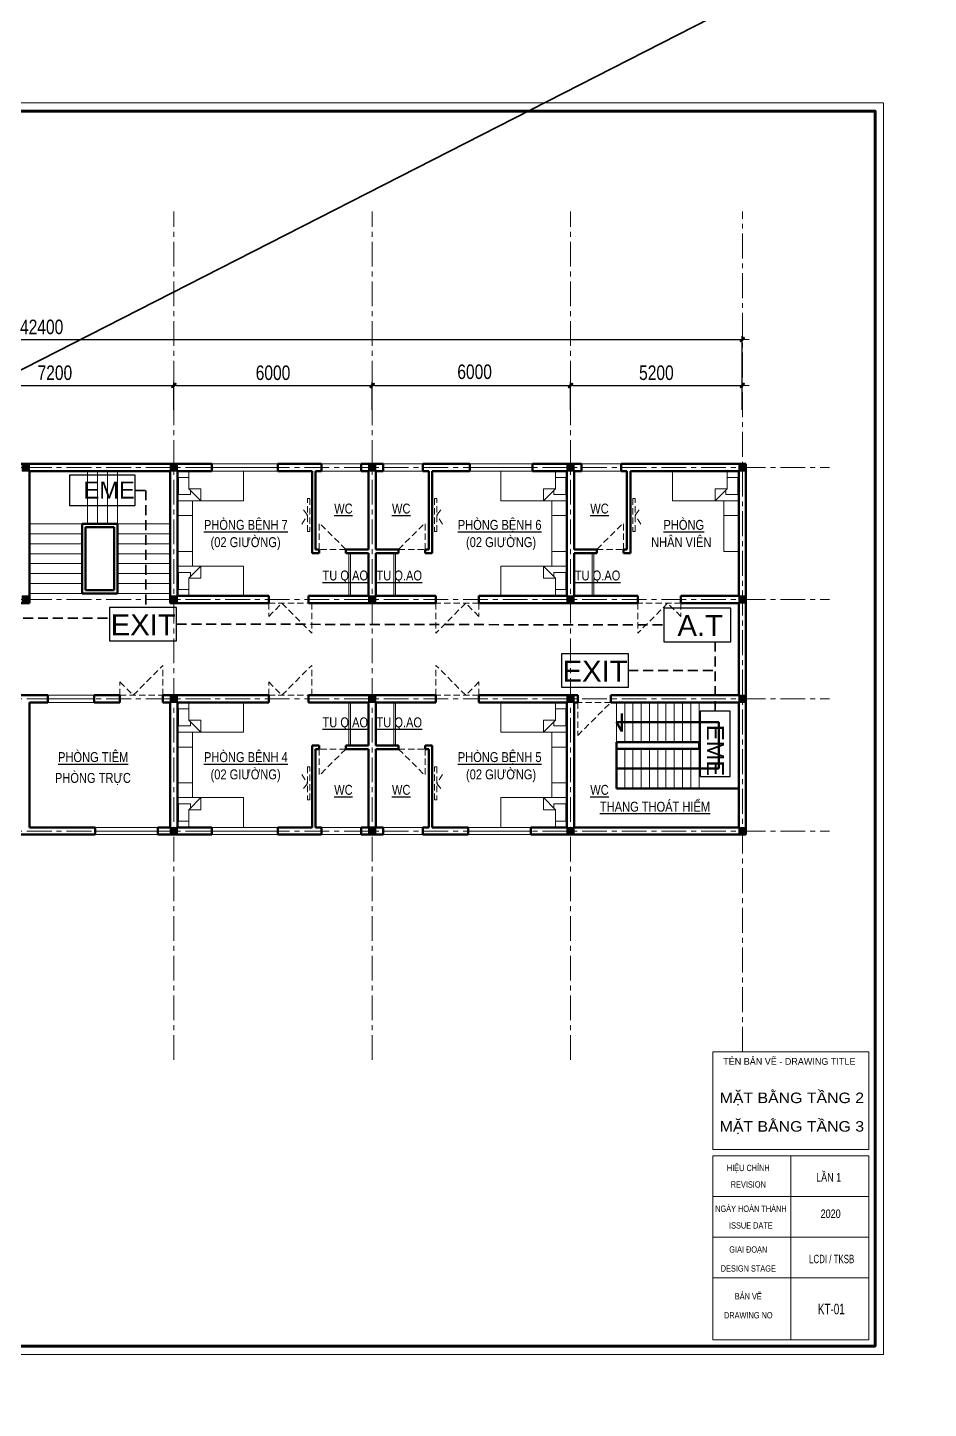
# Model space of a CAD drawing. Header units: millimetres. Extents: x 1109421 to 1726579, y -247837 to 144927.
# Drawn here: x 1330769 to 1358024, y -5408 to 36362 of the extents above; entities that cross this region are included whole.
import ezdxf
from ezdxf.enums import TextEntityAlignment as Align

# ---------------------------------------------------------------- set-up
doc = ezdxf.new("R2010")
doc.units = ezdxf.units.MM
doc.header["$LTSCALE"] = 600
doc.header["$MEASUREMENT"] = 0
for name, pattern in [('00_Hidden', [2.4, 1.6, -0.8]), ('CENTER', [2, 1.25, -0.25, 0.25, -0.25]), ('DASHED', [0.75, 0.5, -0.25])]:
    doc.linetypes.add(name, pattern=pattern)
doc.layers.get('0').update_dxf_attribs({"lineweight": 0})
doc.layers.get('Defpoints').update_dxf_attribs({"lineweight": 0})
for name, color, linetype, lineweight in [('cat1', 30, 'Continuous', 50), ('cot', 40, 'Continuous', 13), ('dim', 144, 'Continuous', 13), ('Khungten_LCDI', 7, 'Continuous', 25), ('LC Net thay', 7, 'Continuous', 25), ('LC Text1', 3, 'Continuous', 20), ('LC Text2', 7, 'Continuous', 25), ('Noi that', 35, 'Continuous', 9), ('PCCC - CHUA CHAY - ONG D80', 30, 'Continuous', 35), ('PCCC - EXIT - THIET BI', 5, 'Continuous', 30), ('PCCC-ATTOMAT', 3, 'Continuous', 30), ('PCCC-BAO CHAY - DAY', 3, 'DASHED', 35), ('thay1', 63, 'Continuous', 18), ('truc', 76, 'CENTER', 9)]:
    doc.layers.add(name, color=color, linetype=linetype, lineweight=lineweight)
doc.styles.add('chu theo TCVN', font='arial.ttf')
doc.styles.add('HOATBIF', font='hoatbif.shx', dxfattribs={"width": 0.8})
doc.styles.add('Khungten', font='VHAVAN.TTF', dxfattribs={"width": 0.9, "height": 5000})
doc.styles.add('T2', font='VHARIAL.TTF', dxfattribs={"width": 0.8})
doc.styles.add('Title', font='VHBLACK.TTF')
doc.dimstyles.new('1-200', dxfattribs={"dimscale": 200, "dimtxt": 2.5, "dimasz": 0.35, "dimexe": 0.5, "dimexo": 0, "dimgap": 0.8, "dimtad": 1, "dimdec": 0, "dimzin": 0, "dimdsep": 46, "dimtxsty": 'HOATBIF', "dimblk1": 'DOT', "dimblk2": 'DOT', "dimsah": 1, "dimcen": -1, "dimdle": 1, "dimclrd": 256, "dimclre": 256, "dimclrt": 4, "dimadec": 3, "dimazin": 2, "dimtfac": 0.333333, "dimtdec": 0, "dimtix": 1, "dimtmove": 2, "dimatfit": 3, "dimldrblk": 'DOT', "dimfxl": 1, "dimtvp": 0.833333, "dimtolj": 1, "dimtzin": 0, "dimarcsym": 0})

# ---------------------------------------------------------------- blocks, each defined once
blk = doc.blocks.new('c330x450')
at = {"layer": 'cot', "ltscale": 2}
h = blk.add_hatch(color=256, dxfattribs=at)
h.dxf.hatch_style = 1
h.paths.add_polyline_path([(897343, 22412), (897563, 22412), (897563, 22632), (897343, 22632)])
blk.add_lwpolyline([(897343, 22412), (897563, 22412), (897563, 22632), (897343, 22632)], close=True, dxfattribs=at)
blk = doc.blocks.new('DOT')
at = {"layer": 'dim'}
for p, q in [((-3, 0), (3, 0)), ((-1, -1), (1, 1))]:
    blk.add_line(p, q, dxfattribs=at)
blk.add_lwpolyline([(0.5, 1), (-1, -0.5), (-0.5, -1), (1, 0.5)], close=True, dxfattribs=at)
blk = doc.blocks.new('*D468')
at = {"layer": 'Defpoints', "color": 0, "transparency": 16777216}
for p in [(1352394, 26925), (1309994, 26069), (1352394, 24800)]:
    blk.add_point(p, dxfattribs=at)
at = {"layer": 'dim', "lineweight": -2, "transparency": 16777216}
for p, q in [((1309994, 26069), (1309994, 27025)), ((1310064, 26925), (1352324, 26925)), ((1352394, 24800), (1352394, 27025))]:
    blk.add_line(p, q, dxfattribs=at)
at = {"layer": 'dim', "lineweight": -2, "transparency": 16777216, "xscale": 70, "yscale": 70, "zscale": 70, "rotation": 180}
blk.add_blockref('DOT', (1309994, 26925), dxfattribs=at)
at = {"layer": 'dim', "lineweight": -2, "transparency": 16777216, "xscale": 70, "yscale": 70, "zscale": 70}
blk.add_blockref('DOT', (1352394, 26925), dxfattribs=at)
at = {"layer": 'dim', "color": 4, "transparency": 16777216, "insert": (1331194, 27305), "char_height": 440, "attachment_point": 5, "style": 'HOATBIF'}
blk.add_mtext('\\A1;42400', dxfattribs=at)
blk = doc.blocks.new('_Dot')
at = {"color": 0, "linetype": 'ByBlock', "lineweight": -2}
blk.add_line((-0.5, 0), (-1, 0), dxfattribs=at)
at = {"color": 0, "linetype": 'ByBlock', "const_width": 0.5}
blk.add_lwpolyline([(-0.25, 0, 1), (0.25, 0, 1)], format="xyb", close=True, dxfattribs=at)
blk = doc.blocks.new('*D461')
at = {"layer": 'Defpoints', "color": 0, "transparency": 16777216}
for p in [(1335194, 25539), (1327994, 24800), (1335194, 24800)]:
    blk.add_point(p, dxfattribs=at)
at = {"layer": 'dim', "lineweight": -2, "transparency": 16777216}
for p, q in [((1327994, 24800), (1327994, 25639)), ((1328064, 25539), (1335124, 25539)), ((1335194, 24800), (1335194, 25639))]:
    blk.add_line(p, q, dxfattribs=at)
at = {"layer": 'dim', "lineweight": -2, "transparency": 16777216, "xscale": 70, "yscale": 70, "zscale": 70, "rotation": 180}
blk.add_blockref('DOT', (1327994, 25539), dxfattribs=at)
at = {"layer": 'dim', "lineweight": -2, "transparency": 16777216, "xscale": 70, "yscale": 70, "zscale": 70}
blk.add_blockref('DOT', (1335194, 25539), dxfattribs=at)
at = {"layer": 'dim', "color": 4, "transparency": 16777216, "insert": (1331594, 25919), "char_height": 440, "attachment_point": 5, "style": 'HOATBIF'}
blk.add_mtext('\\A1;7200', dxfattribs=at)
blk = doc.blocks.new('*D462')
at = {"layer": 'Defpoints', "color": 0, "transparency": 16777216}
for p in [(1341194, 25539), (1335194, 24800), (1341194, 24800)]:
    blk.add_point(p, dxfattribs=at)
at = {"layer": 'dim', "lineweight": -2, "transparency": 16777216}
for p, q in [((1335194, 24800), (1335194, 25639)), ((1335264, 25539), (1341124, 25539)), ((1341194, 24800), (1341194, 25639))]:
    blk.add_line(p, q, dxfattribs=at)
at = {"layer": 'dim', "lineweight": -2, "transparency": 16777216, "xscale": 70, "yscale": 70, "zscale": 70, "rotation": 180}
blk.add_blockref('DOT', (1335194, 25539), dxfattribs=at)
at = {"layer": 'dim', "lineweight": -2, "transparency": 16777216, "xscale": 70, "yscale": 70, "zscale": 70}
blk.add_blockref('DOT', (1341194, 25539), dxfattribs=at)
at = {"layer": 'dim', "color": 4, "transparency": 16777216, "insert": (1338194, 25919), "char_height": 440, "attachment_point": 5, "style": 'HOATBIF'}
blk.add_mtext('\\A1;6000', dxfattribs=at)
blk = doc.blocks.new('*D463')
at = {"layer": 'Defpoints', "color": 0, "transparency": 16777216}
for p in [(1347194, 25539), (1341194, 24800), (1347194, 24800)]:
    blk.add_point(p, dxfattribs=at)
at = {"layer": 'dim', "lineweight": -2, "transparency": 16777216}
for p, q in [((1341194, 24800), (1341194, 25639)), ((1341264, 25539), (1347124, 25539)), ((1347194, 24800), (1347194, 25639))]:
    blk.add_line(p, q, dxfattribs=at)
at = {"layer": 'dim', "lineweight": -2, "transparency": 16777216, "xscale": 70, "yscale": 70, "zscale": 70, "rotation": 180}
blk.add_blockref('DOT', (1341194, 25539), dxfattribs=at)
at = {"layer": 'dim', "lineweight": -2, "transparency": 16777216, "xscale": 70, "yscale": 70, "zscale": 70}
blk.add_blockref('DOT', (1347194, 25539), dxfattribs=at)
at = {"layer": 'dim', "color": 4, "transparency": 16777216, "insert": (1344294, 25949), "char_height": 440, "attachment_point": 5, "style": 'HOATBIF'}
blk.add_mtext('\\A1;6000', dxfattribs=at)
blk = doc.blocks.new('*D464')
at = {"layer": 'Defpoints', "color": 0, "transparency": 16777216}
for p in [(1352394, 25539), (1347194, 24800), (1352394, 24800)]:
    blk.add_point(p, dxfattribs=at)
at = {"layer": 'dim', "lineweight": -2, "transparency": 16777216}
for p, q in [((1347194, 24800), (1347194, 25639)), ((1347264, 25539), (1352324, 25539)), ((1352394, 24800), (1352394, 25639))]:
    blk.add_line(p, q, dxfattribs=at)
at = {"layer": 'dim', "lineweight": -2, "transparency": 16777216, "xscale": 70, "yscale": 70, "zscale": 70, "rotation": 180}
blk.add_blockref('DOT', (1347194, 25539), dxfattribs=at)
at = {"layer": 'dim', "lineweight": -2, "transparency": 16777216, "xscale": 70, "yscale": 70, "zscale": 70}
blk.add_blockref('DOT', (1352394, 25539), dxfattribs=at)
at = {"layer": 'dim', "color": 4, "transparency": 16777216, "insert": (1349794, 25919), "char_height": 440, "attachment_point": 5, "style": 'HOATBIF'}
blk.add_mtext('\\A1;5200', dxfattribs=at)
blk = doc.blocks.new('d1300')
at = {"layer": 'Noi that', "linetype": '00_Hidden', "ltscale": 0.2}
for p, q in [((898202, 20687), (899102, 21587)), ((899102, 20687), (899102, 21587)), ((897802, 20687), (897802, 21087)), ((897802, 21087), (898202, 20687)), ((897802, 20687), (899102, 20687))]:
    blk.add_line(p, q, dxfattribs=at)
blk = doc.blocks.new('gg')
at = {"layer": 'Noi that'}
for p, q in [((-535, 710), (-900, 710)), ((-900, 710), (-535, 346)), ((-535, 346), (-535, 710)), ((-708, 29), (-708, 393)), ((-708, 393), (-583, 393)), ((-192, 29), (-708, 29)), ((0, 346), (-535, 346)), ((-192, 345), (-192, 29))]:
    blk.add_line(p, q, dxfattribs=at)
for points in [[(0, 2000), (0, 0), (-900, 0), (-900, 2000)], [(-1350, 450), (-1350, 0), (-900, 0), (-900, 450)]]:
    blk.add_lwpolyline(points, close=True, dxfattribs=at)
blk = doc.blocks.new('lcdi fix')
at = {"layer": 'Defpoints', "lineweight": 0}
blk.add_lwpolyline([(-1200, -14850), (-1200, 14850), (40800, 14850), (40800, -14850)], close=True, dxfattribs=at)
at = {"layer": 'Khungten_LCDI', "color": 5, "lineweight": 25}
blk.add_line((40600, -14650), (40600, 14650), dxfattribs=at)
at = {"layer": 'Khungten_LCDI', "color": 9, "lineweight": 15}
for p, q in [((38600, -10133), (38600, -14500)), ((40450, -11100), (36750, -11100)), ((40450, -12067), (36750, -12067)), ((40450, -13033), (36750, -13033))]:
    blk.add_line(p, q, dxfattribs=at)
at = {"layer": 'Khungten_LCDI', "color": 5, "lineweight": 60}
blk.add_lwpolyline([(0, -14650), (0, 14650), (40600, 14650), (40600, -14650)], close=True, dxfattribs=at)
at = {"layer": 'Khungten_LCDI', "color": 9, "lineweight": 15}
for points in [[(36750, -9983), (40450, -9983), (40450, -7667), (36750, -7667)], [(36750, -14500), (40450, -14500), (40450, -10133), (36750, -10133)]]:
    blk.add_lwpolyline(points, close=True, dxfattribs=at)
at = {"color": 7, "style": 'Khungten'}
blk.add_text('tªn b¶n vÏ - drawing title', height=160, dxfattribs=at).set_placement((38566, -7977), align=Align.CENTER)
at = {"color": 7}
for s, height, style, width, p in [('hiÖu chØnh', 150, 'Khungten', 0.8, (37592, -10499)), ('revision', 150, 'Khungten', 0.8, (37592, -10891)), ('ngµy hoµn thµnh', 150, 'Khungten', 0.8, (37654, -11466)), ('issue date', 150, 'Khungten', 0.8, (37654, -11862)), ('giai ®o¹n', 150, 'Khungten', 0.8, (37592, -12433)), ('design stage', 150, 'Khungten', 0.8, (37592, -12883)), ('lcdi / tksb', 200, 'Title', 0.7, (39571, -12684)), ('b¶n vÏ', 150, 'Khungten', 0.8, (37592, -13544)), ('drawing nO', 150, 'Khungten', 0.8, (37592, -13994))]:
    blk.add_text(s, height=height, dxfattribs=dict(at, style=style, width=width)).set_placement(p, align=Align.CENTER)
at = {"color": 7, "style": 'Khungten', "width": 0.8}
for tag, p in [('REVISION', (39499, -10746)), ('NGAYHT', (39546, -11609))]:
    blk.add_attdef(tag, text='', height=200, dxfattribs=at).set_placement(p, align=Align.CENTER)
at = {"layer": 'LC Text1', "style": 'Title', "width": 1.485915}
for tag, p, p2 in [('TENBANVE1', (36913, -8886), (40339, -8886)), ('TENBANVE2', (36913, -9562), (40339, -9562))]:
    blk.add_attdef(tag, text='', height=250, dxfattribs=at).set_placement(p, p2, align=Align.FIT)
at = {"layer": 'LC Text1', "style": 'Title', "width": 0.7}
blk.add_attdef('SOBANVE', text='', height=250, dxfattribs=at).set_placement((39562, -13896), align=Align.CENTER)
blk = doc.blocks.new('fgfgfgfff')
at = {"layer": 'Noi that', "linetype": '00_Hidden', "ltscale": 0.2}
for p, q in [((898302, 20787), (899102, 21587)), ((899102, 20787), (899102, 21587)), ((898302, 20787), (899102, 20787))]:
    blk.add_line(p, q, dxfattribs=at)
blk = doc.blocks.new('dđfdđ')
at = {"layer": 'Noi that', "linetype": '00_Hidden', "ltscale": 0.2}
for p, q in [((899079, 22200), (899251, 21927)), ((899251, 21927), (899121, 21758))]:
    blk.add_line(p, q, dxfattribs=at)
blk.add_lwpolyline([(899251, 21427), (899321, 21427), (899321, 22427), (899251, 22427)], close=True, dxfattribs=at)
blk = doc.blocks.new('ATTOMAT TANG')
at = {"layer": 'PCCC-ATTOMAT'}
blk.add_lwpolyline([(0, 2.88), (0, 0), (5.76, 0), (5.76, 2.88)], close=True, dxfattribs=at)
at = {"layer": 'PCCC-ATTOMAT', "style": 'chu theo TCVN'}
blk.add_text('A.T', height=1.8, dxfattribs=at).set_placement((1.18, 0.5))

msp = doc.modelspace()

# ---------------------------------------------------------------- linework, layer by layer
at = {"layer": 'cat1'}
for p, q in [((1338339.2, 23168.2), (1338339.2, 22948.2)), ((1339664.3, 23168.2), (1338339.2, 23168.2)), ((1339664.3, 23168.2), (1339664.3, 22948.2)), ((1340864.3, 23168.2), (1340864.3, 22948.2)), ((1341524.3, 23168.2), (1340864.3, 23168.2)), ((1341524.3, 23168.2), (1341524.3, 22948.2)), ((1344149.3, 23168.2), (1342724.3, 23168.2)), ((1342724.3, 23168.2), (1342724.3, 22948.2)), ((1344149.3, 23168.2), (1344149.3, 22948.2)), ((1347084.3, 23168.2), (1346049.3, 23168.2)), ((1346049.3, 23168.2), (1346049.3, 22948.2)), ((1347304.3, 23168.2), (1347084.3, 23168.2)), ((1347524.3, 23168.2), (1347304.3, 23168.2)), ((1347524.3, 23168.2), (1347524.3, 22948.2)), ((1352504.3, 23168.2), (1348724.3, 23168.2)), ((1348724.3, 23168.2), (1348724.3, 22948.2)), ((1352504.3, 11948.2), (1352504.3, 23168.2)), ((1330824.3, 18948.2), (1330824.3, 22948.2)), ((1335084.3, 18948.2), (1335084.3, 22948.2)), ((1335304.3, 19168.2), (1335304.3, 22948.2)), ((1335304.3, 19168.2), (1335304.3, 22948.2)), ((1336339.3, 22948.2), (1335304.3, 22948.2)), ((1339374.3, 22948.2), (1338339.2, 22948.2)), ((1339374.3, 20468.2), (1339374.3, 22948.2)), ((1339484.3, 20578.2), (1339484.3, 22948.2)), ((1339664.3, 22948.2), (1339484.3, 22948.2)), ((1341084.3, 22948.2), (1340864.3, 22948.2)), ((1341084.3, 20578.2), (1341084.3, 22948.2)), ((1341524.3, 22948.2), (1341304.3, 22948.2)), ((1341304.3, 20578.2), (1341304.3, 22948.2)), ((1342904.3, 22948.2), (1342724.3, 22948.2)), ((1342904.3, 20578.2), (1342904.3, 22948.2)), ((1344149.3, 22948.2), (1343014.3, 22948.2)), ((1343014.3, 20468.2), (1343014.3, 22948.2)), ((1347084.3, 22948.2), (1346049.3, 22948.2)), ((1347084.3, 19168.2), (1347084.3, 22948.2)), ((1347304.3, 22948.2), (1347524.3, 22948.2)), ((1347304.3, 22948.2), (1347304.3, 20578.2)), ((1348724.3, 22948.2), (1348904.3, 22948.2)), ((1348904.3, 20578.2), (1348904.3, 22948.2)), ((1349014.3, 20468.2), (1349014.3, 22948.2)), ((1349014.3, 22948.2), (1352284.3, 22948.2)), ((1352284.3, 19168.2), (1352284.3, 22948.2)), ((1332424.3, 19248.2), (1332424.3, 21348.2)), ((1332424.3, 21348.2), (1333484.3, 21348.2)), ((1333484.3, 19248.2), (1333484.3, 21348.2)), ((1332524.3, 21248.2), (1333384.3, 21248.2)), ((1332524.3, 19348.2), (1332524.3, 21248.2)), ((1333384.3, 19348.2), (1333384.3, 21248.2)), ((1339374.3, 20468.2), (1339594.3, 20468.2)), ((1339484.3, 20578.2), (1339594.3, 20578.2)), ((1339594.3, 20468.2), (1339594.3, 20578.2)), ((1340394.3, 20468.2), (1340394.3, 20578.2)), ((1340394.3, 20578.2), (1341084.3, 20578.2)), ((1340394.3, 20468.2), (1341084.3, 20468.2)), ((1341084.3, 19168.2), (1341084.3, 20468.2)), ((1341994.3, 20578.2), (1341304.3, 20578.2)), ((1341304.3, 19168.2), (1341304.3, 20468.2)), ((1341994.3, 20468.2), (1341304.3, 20468.2)), ((1341994.3, 20468.2), (1341994.3, 20578.2)), ((1342904.3, 20578.2), (1342794.3, 20578.2)), ((1342794.3, 20468.2), (1342794.3, 20578.2)), ((1343014.3, 20468.2), (1342794.3, 20468.2)), ((1347994.3, 20578.2), (1347304.3, 20578.2)), ((1347994.3, 20468.2), (1347304.3, 20468.2)), ((1347304.3, 20468.2), (1347304.3, 19168.2)), ((1347994.3, 20468.2), (1347994.3, 20578.2)), ((1348904.3, 20578.2), (1348794.3, 20578.2)), ((1348794.3, 20468.2), (1348794.3, 20578.2)), ((1349014.3, 20468.2), (1348794.3, 20468.2)), ((1332424.3, 19248.2), (1333484.3, 19248.2)), ((1332524.3, 19348.2), (1333384.3, 19348.2)), ((1330202.5, 18948.2), (1330824.3, 18948.2)), ((1335084.3, 18948.2), (1335304.3, 18948.2)), ((1338064.3, 19168.2), (1335304.3, 19168.2)), ((1338064.3, 18948.2), (1335304.3, 18948.2)), ((1338064.3, 18948.2), (1338064.3, 19168.2)), ((1339264.3, 19168.2), (1339264.3, 18948.2)), ((1339264.3, 19168.2), (1341084.3, 19168.2)), ((1339264.3, 18948.2), (1343124.3, 18948.2)), ((1341304.3, 19168.2), (1343124.3, 19168.2)), ((1343124.3, 19168.2), (1343124.3, 18948.2)), ((1344424.3, 19168.2), (1344424.3, 18948.2)), ((1347084.3, 19168.2), (1344424.3, 19168.2)), ((1349234.3, 18948.2), (1344424.3, 18948.2)), ((1349234.3, 19168.2), (1347304.3, 19168.2)), ((1349234.3, 19168.2), (1349234.3, 18948.2)), ((1350534.3, 19168.2), (1350534.3, 18948.2)), ((1350534.3, 19168.2), (1352284.3, 19168.2)), ((1352284.3, 18948.2), (1350534.3, 18948.2)), ((1352284.3, 16168.2), (1352284.3, 18948.2)), ((1329624.3, 16168.2), (1331382.4, 16168.2)), ((1330824.3, 12168.2), (1330824.3, 15948.2)), ((1330824.3, 15948.2), (1331382.4, 15948.2)), ((1331382.4, 16168.2), (1331382.4, 15948.2)), ((1332782.4, 16168.2), (1332782.4, 15948.2)), ((1332782.4, 16168.2), (1333564.3, 16168.2)), ((1332782.4, 15948.2), (1333564.3, 15948.2)), ((1333564.3, 15948.2), (1333564.3, 16168.2)), ((1334864.3, 15948.2), (1334864.3, 16168.2)), ((1334864.3, 16168.2), (1335304.3, 16168.2)), ((1334864.3, 15948.2), (1335084.3, 15948.2)), ((1335084.3, 12168.2), (1335084.3, 15948.2)), ((1338064.3, 16168.2), (1335304.3, 16168.2)), ((1335304.3, 12168.2), (1335304.3, 15948.2)), ((1335304.3, 12168.2), (1335304.3, 15948.2)), ((1338064.3, 15948.2), (1335304.3, 15948.2)), ((1338064.3, 16168.2), (1338064.3, 15948.2)), ((1343124.3, 16168.2), (1339264.3, 16168.2)), ((1339264.3, 15948.2), (1339264.3, 16168.2)), ((1341084.3, 15948.2), (1339264.3, 15948.2)), ((1341084.3, 15948.2), (1341084.3, 14648.2)), ((1343124.3, 15948.2), (1341304.3, 15948.2)), ((1341304.3, 15948.2), (1341304.3, 14648.2)), ((1343124.3, 16168.2), (1343124.3, 15948.2)), ((1344424.3, 15948.2), (1344424.3, 16168.2)), ((1347414.3, 16168.2), (1344424.3, 16168.2)), ((1347084.3, 15948.2), (1344424.3, 15948.2)), ((1347084.3, 12168.2), (1347084.3, 15948.2)), ((1347304.3, 12168.2), (1347304.3, 15948.2)), ((1347414.3, 15948.2), (1347304.3, 15948.2)), ((1347414.3, 15948.2), (1347414.3, 16168.2)), ((1348414.3, 15948.2), (1348414.3, 16168.2)), ((1352284.3, 16168.2), (1348414.3, 16168.2)), ((1352284.3, 15948.2), (1348414.3, 15948.2)), ((1352284.3, 12168.2), (1352284.3, 15948.2)), ((1348745.1, 15072.4), (1348745.1, 15609.5)), ((1348584.3, 15348.2), (1351684.3, 15348.2)), ((1348584.3, 15348.2), (1348745.1, 15072.4)), ((1351684.3, 13948.2), (1351684.3, 15348.2)), ((1339374.3, 14648.2), (1339594.3, 14648.2)), ((1339374.3, 14648.2), (1339374.3, 12168.2)), ((1339594.3, 14648.2), (1339594.3, 14538.2)), ((1340394.3, 14648.2), (1340394.3, 14538.2)), ((1340394.3, 14648.2), (1341084.3, 14648.2)), ((1341994.3, 14648.2), (1341304.3, 14648.2)), ((1341994.3, 14648.2), (1341994.3, 14538.2)), ((1343014.3, 14648.2), (1342794.3, 14648.2)), ((1342794.3, 14648.2), (1342794.3, 14538.2)), ((1343014.3, 14648.2), (1343014.3, 12168.2)), ((1351084.3, 14748.2), (1348584.3, 14748.2)), ((1348584.3, 14748.2), (1348584.3, 14548.2)), ((1351084.3, 14548.2), (1351084.3, 14748.2)), ((1339484.3, 14538.2), (1339594.3, 14538.2)), ((1339484.3, 14538.2), (1339484.3, 12168.2)), ((1340394.3, 14538.2), (1341084.3, 14538.2)), ((1341084.3, 14538.2), (1341084.3, 12168.2)), ((1341994.3, 14538.2), (1341304.3, 14538.2)), ((1341304.3, 14538.2), (1341304.3, 12168.2)), ((1342904.3, 14538.2), (1342794.3, 14538.2)), ((1342904.3, 14538.2), (1342904.3, 12168.2)), ((1351084.3, 14548.2), (1348584.3, 14548.2)), ((1348584.3, 14548.2), (1348584.3, 13348.2)), ((1348584.3, 13948.2), (1351684.3, 13948.2)), ((1352284.3, 13348.2), (1348584.3, 13348.2)), ((1332812.4, 12168.2), (1332812.4, 11948.2)), ((1334712.4, 12168.2), (1334712.4, 11948.2)), ((1336339.3, 12168.2), (1335304.3, 12168.2)), ((1336339.3, 12168.2), (1336339.3, 11948.2)), ((1338339.2, 12168.2), (1338339.2, 11948.2)), ((1339374.3, 12168.2), (1338339.2, 12168.2)), ((1339664.3, 12168.2), (1339484.3, 12168.2)), ((1339664.3, 11948.2), (1339664.3, 12168.2)), ((1340864.3, 11948.2), (1340864.3, 12168.2)), ((1340864.3, 12168.2), (1341524.3, 12168.2)), ((1341524.3, 11948.2), (1341524.3, 12168.2)), ((1342724.3, 11948.2), (1342724.3, 12168.2)), ((1342904.3, 12168.2), (1342724.3, 12168.2)), ((1344099.3, 12168.2), (1343014.3, 12168.2)), ((1344099.3, 12168.2), (1344099.3, 11948.2)), ((1347084.3, 12168.2), (1345999.3, 12168.2)), ((1345999.3, 12168.2), (1345999.3, 11948.2)), ((1352284.3, 12168.2), (1347304.3, 12168.2)), ((1336339.3, 11948.2), (1334712.4, 11948.2)), ((1339664.3, 11948.2), (1338339.2, 11948.2)), ((1340864.3, 11948.2), (1341524.3, 11948.2)), ((1344099.3, 11948.2), (1342724.3, 11948.2)), ((1352504.3, 11948.2), (1345999.3, 11948.2))]:
    msp.add_line(p, q, dxfattribs=at)
for points in [[(1326849.3, 22948.2), (1326849.3, 23168.2), (1336339.3, 23168.2), (1336339.3, 22948.2)], [(1335084.3, 22948.2), (1330824.3, 22948.2)], [(1332812.4, 12168.2), (1330824.3, 12168.2)], [(1335084.3, 12168.2), (1334712.4, 12168.2)], [(1330376.1, 11948.2), (1332812.4, 11948.2)]]:
    msp.add_lwpolyline(points, dxfattribs=at)
at = {"layer": 'Noi that', "linetype": '00_Hidden', "ltscale": 0.2}
for p, q in [((1347414.3, 15948.2), (1347414.3, 14948.2)), ((1347414.3, 14948.2), (1348414.3, 15948.2)), ((1348414.3, 15948.2), (1347414.3, 15948.2))]:
    msp.add_line(p, q, dxfattribs=at)
at = {"layer": 'Noi that'}
for points in [[(1335304.3, 21598.2), (1335754.3, 21598.2), (1335754.3, 20518.2), (1335304.3, 20518.2)], [(1347084.3, 21598.2), (1346634.3, 21598.2), (1346634.3, 20518.2), (1347084.3, 20518.2)], [(1352284.3, 21598.2), (1351834.3, 21598.2), (1351834.3, 20518.2), (1352284.3, 20518.2)], [(1335304.3, 13518.2), (1335754.3, 13518.2), (1335754.3, 14598.2), (1335304.3, 14598.2)], [(1347084.3, 13518.2), (1346634.3, 13518.2), (1346634.3, 14598.2), (1347084.3, 14598.2)]]:
    msp.add_lwpolyline(points, close=True, dxfattribs=at)
at = {"layer": 'PCCC - CHUA CHAY - ONG D80'}
msp.add_lwpolyline([(1116227.6, -83326), (1408733.9, 65891.7)], dxfattribs=at)
at = {"layer": 'PCCC - EXIT - THIET BI', "ltscale": 0.2}
for p, q in [((1334023.7, 22818.4), (1332041.2, 22818.4)), ((1334023.7, 21907.1), (1334023.7, 22818.4)), ((1332041.2, 21907.1), (1334023.7, 21907.1))]:
    msp.add_line(p, q, dxfattribs=at)
for points in [[(1332041.2, 22818.4), (1332041.2, 21907.1), (1334023.7, 21907.1), (1334023.7, 22818.4)], [(1352024.8, 15687), (1351113.6, 15687), (1351113.6, 13704.6), (1352024.8, 13704.6)]]:
    msp.add_lwpolyline(points, close=True, dxfattribs=at)
at = {"layer": 'PCCC-ATTOMAT'}
for points in [[(1333251.4, 18824.6), (1333251.4, 17812.1), (1335276.4, 17812.1), (1335276.4, 18824.6)], [(1346922.3, 17421.9), (1346922.3, 16409.4), (1348947.3, 16409.4), (1348947.3, 17421.9)]]:
    msp.add_lwpolyline(points, close=True, dxfattribs=at)
at = {"layer": 'PCCC-BAO CHAY - DAY'}
for p, q in [((1334023.7, 22362.7), (1334344.2, 22362.7)), ((1334344.2, 22362.7), (1334344.2, 18824.6)), ((1322985.5, 18498.2), (1333251.4, 18498.2)), ((1335276.4, 18318.4), (1350016.3, 18290.7)), ((1351569.2, 15687), (1351569.2, 17784.4)), ((1348947.3, 16915.6), (1351569.2, 16915.6))]:
    msp.add_line(p, q, dxfattribs=at)
at = {"layer": 'thay1'}
for p, q in [((1338339.2, 23058.2), (1336339.3, 23058.2)), ((1344149.3, 23058.2), (1346049.3, 23058.2)), ((1332584.3, 21348.2), (1332584.3, 22948.2)), ((1332884.3, 21348.2), (1332884.3, 22948.2)), ((1333184.3, 21348.2), (1333184.3, 22948.2)), ((1333484.3, 21348.2), (1333484.3, 22948.2)), ((1330824.3, 21348.2), (1332424.3, 21348.2)), ((1335084.3, 21348.2), (1333484.3, 21348.2)), ((1330824.3, 21048.2), (1332424.3, 21048.2)), ((1335084.3, 21048.2), (1333484.3, 21048.2)), ((1330824.3, 20748.2), (1332424.3, 20748.2)), ((1335084.3, 20748.2), (1333484.3, 20748.2)), ((1340484.3, 19168.2), (1340484.3, 20468.2)), ((1340534.3, 19168.2), (1340534.3, 20468.2)), ((1341854.3, 19168.2), (1341854.3, 20468.2)), ((1341904.3, 19168.2), (1341904.3, 20468.2)), ((1347854.3, 19168.2), (1347854.3, 20468.2)), ((1347904.3, 19168.2), (1347904.3, 20468.2)), ((1330824.3, 20448.2), (1332424.3, 20448.2)), ((1330824.3, 20148.2), (1332424.3, 20148.2)), ((1335084.3, 20448.2), (1333484.3, 20448.2)), ((1335084.3, 20148.2), (1333484.3, 20148.2)), ((1330824.3, 19848.2), (1332424.3, 19848.2)), ((1335084.3, 19848.2), (1333484.3, 19848.2)), ((1330824.3, 19548.2), (1332424.3, 19548.2)), ((1330824.3, 19248.2), (1332424.3, 19248.2)), ((1335084.3, 19548.2), (1333484.3, 19548.2)), ((1335084.3, 19248.2), (1333484.3, 19248.2)), ((1331382.4, 16058.2), (1332782.4, 16058.2)), ((1340484.3, 15948.2), (1340484.3, 14648.2)), ((1340534.3, 15948.2), (1340534.3, 14648.2)), ((1341854.3, 15948.2), (1341854.3, 14648.2)), ((1341904.3, 15948.2), (1341904.3, 14648.2)), ((1348584.3, 14748.2), (1348584.3, 15948.2)), ((1348834.3, 14748.2), (1348834.3, 15948.2)), ((1349084.3, 14748.2), (1349084.3, 15948.2)), ((1349334.3, 14748.2), (1349334.3, 15948.2)), ((1349584.3, 14748.2), (1349584.3, 15948.2)), ((1349834.3, 14748.2), (1349834.3, 15948.2)), ((1350084.3, 14748.2), (1350084.3, 15948.2)), ((1350334.3, 14748.2), (1350334.3, 15948.2)), ((1350584.3, 14748.2), (1350584.3, 15948.2)), ((1350834.3, 14748.2), (1350834.3, 15948.2)), ((1351084.3, 15948.2), (1351084.3, 14748.2)), ((1348834.3, 14548.2), (1348834.3, 13348.2)), ((1349084.3, 14548.2), (1349084.3, 13348.2)), ((1349334.3, 14548.2), (1349334.3, 13348.2)), ((1349584.3, 14548.2), (1349584.3, 13348.2)), ((1349834.3, 14548.2), (1349834.3, 13348.2)), ((1350084.3, 14548.2), (1350084.3, 13348.2)), ((1350334.3, 14548.2), (1350334.3, 13348.2)), ((1350584.3, 14548.2), (1350584.3, 13348.2)), ((1350834.3, 14548.2), (1350834.3, 13348.2)), ((1351084.3, 14548.2), (1351084.3, 13348.2)), ((1334712.4, 12058.2), (1332812.4, 12058.2)), ((1338339.2, 12058.2), (1336339.3, 12058.2)), ((1344099.3, 12058.2), (1345999.3, 12058.2))]:
    msp.add_line(p, q, dxfattribs=at)
for points in [[(1338339.2, 22948.2), (1336339.3, 22948.2), (1336339.3, 23168.2), (1338339.2, 23168.2)], [(1339664.3, 22948.2), (1340864.3, 22948.2), (1340864.3, 23168.2), (1339664.3, 23168.2)], [(1342724.3, 22948.2), (1341524.3, 22948.2), (1341524.3, 23168.2), (1342724.3, 23168.2)], [(1344149.3, 22948.2), (1346049.3, 22948.2), (1346049.3, 23168.2), (1344149.3, 23168.2)], [(1348724.3, 22948.2), (1347524.3, 22948.2), (1347524.3, 23168.2), (1348724.3, 23168.2)], [(1331382.4, 15948.2), (1332782.4, 15948.2), (1332782.4, 16168.2), (1331382.4, 16168.2)], [(1334712.4, 11948.2), (1332812.4, 11948.2), (1332812.4, 12168.2), (1334712.4, 12168.2)], [(1338339.2, 11948.2), (1336339.3, 11948.2), (1336339.3, 12168.2), (1338339.2, 12168.2)], [(1339664.3, 12168.2), (1340864.3, 12168.2), (1340864.3, 11948.2), (1339664.3, 11948.2)], [(1342724.3, 12168.2), (1341524.3, 12168.2), (1341524.3, 11948.2), (1342724.3, 11948.2)], [(1344099.3, 11948.2), (1345999.3, 11948.2), (1345999.3, 12168.2), (1344099.3, 12168.2)]]:
    msp.add_lwpolyline(points, close=True, dxfattribs=at)
at = {"layer": 'truc'}
for p, q in [((1335194.3, 5136.7), (1335194.3, 30801.4)), ((1341194.3, 5136.7), (1341194.3, 30801.4)), ((1347194.3, 5136.7), (1347194.3, 30801.4)), ((1352394.3, 5380.3), (1352394.3, 30801.4)), ((1305548.1, 23058.2), (1355030.2, 23058.2)), ((1305548.1, 19058.2), (1355030.2, 19058.2)), ((1305548.1, 16058.2), (1355030.2, 16058.2)), ((1305548.1, 12058.2), (1355030.2, 12058.2))]:
    msp.add_line(p, q, dxfattribs=at)

# ---------------------------------------------------------------- block references
at = {"layer": 'cat1'}
for name, p in [('c330x450', (433261, 536.4)), ('c330x450', (437741, 536.4)), ('c330x450', (443741, 536.4)), ('fgfgfgfff', (443691.9, -208.9)), ('fgfgfgfff', (449691.9, -208.9)), ('c330x450', (433261, -3463.6)), ('c330x450', (437741, -3463.6)), ('c330x450', (443741, -3463.6)), ('d1300', (435761.9, -4518.9)), ('d1300', (440261.9, -4518.9)), ('c330x450', (437741, -6463.6)), ('dđfdđ', (439983.4, -8428))]:
    msp.add_blockref(name, p, dxfattribs=at)
at = {"layer": 'cat1', "xscale": -1}
for name, p in [('c330x450', (2244647.6, 536.4)), ('fgfgfgfff', (2238696.6, -208.9)), ('c330x450', (2244647.6, -3463.6)), ('d1300', (2242226.6, -4518.9)), ('c330x450', (2238647.6, -6463.6)), ('c330x450', (2244647.6, -6463.6)), ('dđfdđ', (2242405.2, -8428))]:
    msp.add_blockref(name, p, dxfattribs=at)
at = {"layer": 'cat1', "rotation": 180}
for name, p in [('c330x450', (2249847.6, 45580.1)), ('dđfdđ', (2242405.2, 43544.5)), ('dđfdđ', (2248405.2, 43544.5)), ('d1300', (2242226.6, 39635.4)), ('d1300', (2248336.6, 39635.4)), ('c330x450', (2249847.6, 41580.1)), ('c330x450', (2249847.6, 38580.1)), ('fgfgfgfff', (2238696.6, 35325.4)), ('c330x450', (2238647.6, 34580.1)), ('c330x450', (2244647.6, 34580.1)), ('c330x450', (2249847.6, 34580.1))]:
    msp.add_blockref(name, p, dxfattribs=at)
at = {"layer": 'cat1', "xscale": -1, "rotation": 180}
for name, p in [('dđfdđ', (439983.4, 43544.5)), ('d1300', (440261.9, 39635.4)), ('fgfgfgfff', (443691.9, 35325.4)), ('c330x450', (437741, 34580.1))]:
    msp.add_blockref(name, p, dxfattribs=at)
at = {"layer": 'LC Net thay'}
ref = msp.add_blockref('lcdi fix', (1304644.9, 15156.1), dxfattribs=dict(at, xscale=1.275, yscale=1.275, zscale=1.275))
ref.add_attrib('TENBANVE2', 'mÆt b»ng tÇng 3', dxfattribs={"layer": 'LC Text1', "height": 318.75, "style": 'Title', "width": 0.939407}).set_placement((1351708.5, 2964), (1356077.3, 2964), align=Align.FIT)
ref.add_attrib('NGAYHT', '2020', dxfattribs={"layer": 'LC Text1', "height": 255, "style": 'Khungten', "width": 0.8}).set_placement((1355066.2, 354.2), align=Align.CENTER)
ref.add_attrib('REVISION', 'lÇn 1', dxfattribs={"layer": 'LC Text1', "height": 255, "style": 'Khungten', "width": 0.8}).set_placement((1355005.8, 1454.6), align=Align.CENTER)
ref.add_attrib('SOBANVE', 'KT-01', dxfattribs={"layer": 'LC Text1', "height": 318.75, "style": 'Title', "width": 0.7}).set_placement((1355086.4, -2561.5), align=Align.CENTER)
ref.add_attrib('TENBANVE1', 'mÆt b»ng tÇng 2', dxfattribs={"layer": 'LC Text1', "height": 318.75, "style": 'Title', "width": 0.939407}).set_placement((1351708.5, 3826.8), (1356077.3, 3826.8), align=Align.FIT)
at = {"layer": 'Noi that', "xscale": -1}
for p, rotation in [((1335304.3, 22948.2), 270), ((1347084.3, 19168.2), 90), ((1335304.3, 15948.2), 270), ((1347084.3, 12168.2), 90)]:
    msp.add_blockref('gg', p, dxfattribs=dict(at, rotation=rotation))
at = {"layer": 'Noi that'}
for p, rotation in [((1347084.3, 22948.2), 90.00000000000001), ((1352284.3, 22948.2), 90.00000000000001), ((1335304.3, 19168.2), 270), ((1347084.3, 15948.2), 90.00000000000001), ((1335304.3, 12168.2), 270)]:
    msp.add_blockref('gg', p, dxfattribs=dict(at, rotation=rotation))
at = {"layer": 'PCCC-ATTOMAT', "xscale": 351.5624999995343, "yscale": 351.5624999995343, "zscale": 351.5624999995343}
msp.add_blockref('ATTOMAT TANG', (1350016.3, 17784.4), dxfattribs=at)
msp.add_blockref('ATTOMAT TANG', (1350016.3, 17784.4), dxfattribs=at)

# ---------------------------------------------------------------- texts
at = {"layer": 'LC Text2', "style": 'T2', "width": 0.8}
for s, p in [('%%Uwc', (1340045.8, 21663)), ('%%Uwc', (1341793.3, 21663)), ('%%Uwc', (1347793.3, 21663)), ('%%Uphßng bÖnh 7', (1336105.1, 21169.7)), ('%%Uphßng bÖnh 6', (1343785.4, 21169.7)), ('%%Uphßng', (1350008.1, 21169.7)), ('(02 gi\xadêng)', (1336305, 20646.4)), ('(02 gi\xadêng)', (1344034.2, 20646.4)), ('nh©n viªn', (1349633.3, 20646.4)), ('%%UTU Q.AO', (1339692.6, 19638.6)), ('%%UTU Q.AO', (1341324.7, 19638.6)), ('%%UTU Q.AO', (1347324.7, 19638.6)), ('%%UTU Q.AO', (1339692.6, 15195.9)), ('%%UTU Q.AO', (1341324.7, 15195.9)), ('%%Uphßng tiªm', (1331691.1, 14144.3)), ('%%Uphßng bÖnh 4', (1336105.1, 14144.3)), ('%%Uphßng bÖnh 5', (1343785.4, 14144.3)), ('phßng trùc', (1331597.2, 13514.3)), ('(02 gi\xadêng)', (1336305, 13621)), ('(02 gi\xadêng)', (1344034.2, 13621)), ('%%Uwc', (1340045.8, 13153.5)), ('%%Uwc', (1341793.3, 13153.5)), ('%%Uwc', (1347793.3, 13153.5)), ('%%Uthang tho¸t hiÓm', (1348085.5, 12644.1))]:
    msp.add_text(s, height=300, dxfattribs=at).set_placement(p)
at = {"layer": 'PCCC - EXIT - THIET BI', "ltscale": 0.2, "style": 'chu theo TCVN'}
msp.add_text('EME', height=512.58, dxfattribs=at).set_placement((1332459.2, 22115.8))
msp.add_text('EME', height=512.58, dxfattribs=at).set_placement((1332459.2, 22115.8))
msp.add_text('EME', height=512.58, rotation=270, dxfattribs=at).set_placement((1351322.2, 15269.1))
msp.add_text('EME', height=512.58, rotation=270, dxfattribs=at).set_placement((1351322.2, 15269.1))
at = {"layer": 'PCCC-ATTOMAT', "style": 'chu theo TCVN'}
for p in [(1333285.1, 17982.9), (1346956, 16580.1)]:
    msp.add_text('EXIT', height=632.81, dxfattribs=at).set_placement(p)

# ---------------------------------------------------------------- dimensions: what is measured, and where the dimension line sits
at = {"layer": 'dim'}
for base, p1, p2, picture, middle in [((1352394.3, 26925.4), (1309994.3, 26068.7), (1352394.3, 24799.7), '*D468', (1331194.3, 27305.4)), ((1335194.3, 25539.3), (1327994.3, 24799.7), (1335194.3, 24799.7), '*D461', (1331594.3, 25919.3)), ((1341194.3, 25539.3), (1335194.3, 24799.7), (1341194.3, 24799.7), '*D462', (1338194.3, 25919.3)), ((1352394.3, 25539.3), (1347194.3, 24799.7), (1352394.3, 24799.7), '*D464', (1349794.3, 25919.3))]:
    dim = msp.add_linear_dim(base=base, p1=p1, p2=p2, dimstyle='1-200', override={"dimtxt": 2.2}, dxfattribs=at)
    dim.commit()
    dim.dimension.update_dxf_attribs({"geometry": picture, "text_midpoint": middle})
dim = msp.add_linear_dim(base=(1347194.3, 25539.3), p1=(1341194.3, 24799.7), p2=(1347194.3, 24799.7), dimstyle='1-200', override={"dimtxt": 2.2}, dxfattribs=at)
dim.commit()
dim.dimension.update_dxf_attribs({"geometry": '*D463', "text_midpoint": (1344294.3, 25949.3), "dimtype": 160})

doc.saveas('drawing.dxf')
